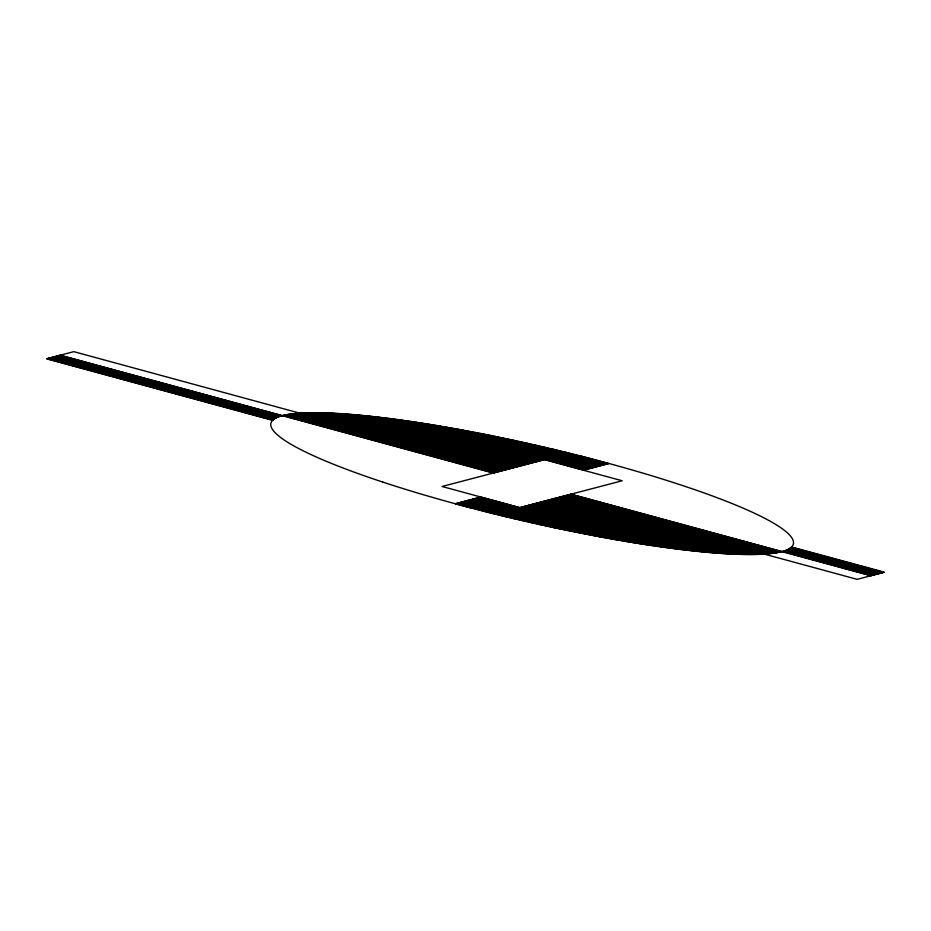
<?xml version="1.0" encoding="UTF-8"?>
<svg xmlns="http://www.w3.org/2000/svg" width="931" height="931" viewBox="0 0 931 931"><rect width="100%" height="100%" fill="white"/><g stroke="black" fill="none" stroke-linecap="round" stroke-linejoin="round"><path stroke-width="1.4" d="M544.46 459.623L442.062 486.482L519.789 507.628L622.187 480.768L396.455 419.45M455.329 503.764L480.931 497.049M583.318 470.202L608.921 463.487M579.757 455.818L608.409 463.615M563.93 451.872L607.734 463.789M552.211 449.056L607.047 463.975M542.459 446.764L606.36 464.15M533.905 444.809L605.685 464.336M526.19 443.075L604.999 464.511M519.126 441.515L604.312 464.685M512.55 440.084L603.637 464.872M506.383 438.78L602.951 465.046M500.564 437.558L602.264 465.221M495.036 436.418L601.589 465.407M489.764 435.347L600.902 465.581M484.725 434.346L600.216 465.768M479.872 433.392L599.541 465.942M475.206 432.484L598.854 466.117M470.702 431.623L598.168 466.303M466.35 430.809L597.493 466.478M462.137 430.017L596.806 466.664M458.04 429.272L596.119 466.838M454.072 428.551L595.444 467.013M450.208 427.864L594.758 467.199M446.438 427.213L594.071 467.374M442.772 426.573L593.396 467.56M439.199 425.967L592.71 467.734M435.708 425.386L592.035 467.909M432.287 424.815L591.348 468.095M428.958 424.28L590.661 468.27M425.7 423.756L589.986 468.444M422.499 423.256L589.3 468.63M419.381 422.767L588.613 468.805M416.308 422.302L587.938 468.991M413.306 421.848L587.252 469.166M410.362 421.406L586.565 469.34M407.475 420.987L585.89 469.527M404.648 420.579L585.203 469.701M401.866 420.195L584.517 469.887M399.131 419.811L583.842 470.062M393.825 419.09L543.611 459.844M391.229 418.752L542.924 460.03M388.692 418.426L542.238 460.205M386.19 418.112L541.563 460.38M383.723 417.81L540.876 460.566M381.314 417.519L540.189 460.74M378.929 417.239L539.515 460.915M376.59 416.96L538.828 461.101M374.297 416.704L538.153 461.276M372.028 416.448L537.466 461.462M369.805 416.204L536.78 461.636M367.605 415.982L536.105 461.811M365.452 415.75L535.418 461.997M363.323 415.54L534.731 462.172M361.24 415.342L534.057 462.358M359.18 415.145L533.37 462.532M357.155 414.958L532.683 462.707M355.153 414.772L532.008 462.893M353.186 414.609L531.322 463.068M351.255 414.446L530.635 463.242M349.346 414.295L529.96 463.429M347.472 414.144L529.274 463.603M345.622 414.004L528.587 463.789M343.807 413.876L527.912 463.964M342.014 413.76L527.225 464.138M340.246 413.643L526.539 464.325M338.512 413.527L525.864 464.499M336.801 413.434L525.177 464.685M335.113 413.341L524.49 464.86M333.461 413.248L523.816 465.035M331.832 413.178L523.129 465.221M330.214 413.096L522.442 465.395M328.631 413.038L521.767 465.57M327.072 412.98L521.081 465.756M325.547 412.922L520.394 465.931M324.035 412.875L519.719 466.117M322.545 412.84L519.033 466.291M321.09 412.805L518.346 466.466M319.647 412.782L517.671 466.652M318.227 412.759L516.984 466.827M316.843 412.747L516.298 467.013M315.469 412.736L515.623 467.187M314.119 412.736L514.936 467.362M312.793 412.736L514.261 467.548M311.489 412.747L513.575 467.723M310.209 412.759L512.888 467.909M308.952 412.782L512.213 468.084M307.719 412.817L511.526 468.258M306.497 412.852L510.84 468.444M305.31 412.887L510.165 468.619M304.134 412.933L509.478 468.793M302.982 412.98L508.792 468.98M301.853 413.038L508.117 469.154M300.748 413.108L507.43 469.34M506.743 469.515L73.852 351.662L46.55 358.819L272.608 420.323M791.571 546.997L884.45 572.181L857.148 579.338L764.328 554.096M298.583 413.248L506.068 469.69M791.269 547.288L883.6 572.402M297.536 413.329L505.382 469.876M790.954 547.568L882.914 572.588M296.512 413.411L504.695 470.05M790.617 547.835L882.239 572.763M295.499 413.504L504.02 470.236M790.256 548.103L881.552 572.937M294.51 413.597L503.334 470.411M789.884 548.371L880.866 573.124M293.544 413.701L502.647 470.586M789.476 548.627L880.191 573.298M292.602 413.806L501.972 470.772M789.057 548.871L879.504 573.473M291.682 413.923L501.285 470.946M788.627 549.115L878.829 573.659M290.775 414.039L500.599 471.121M788.161 549.36L878.142 573.833M289.89 414.167L499.924 471.307M787.684 549.593L877.456 574.02M289.017 414.295L499.237 471.482M787.184 549.825L876.781 574.194M288.168 414.423L498.55 471.668M786.672 550.046L876.094 574.369M287.342 414.563L497.876 471.842M786.125 550.268L875.408 574.555M286.539 414.714L497.189 472.017M785.566 550.477L874.733 574.73M285.759 414.865L496.502 472.203M784.984 550.687L874.046 574.916M284.991 415.017L495.827 472.378M784.391 550.884L873.359 575.09M284.246 415.179L495.141 472.564M783.774 551.082L872.684 575.265M283.513 415.354L494.454 472.739M783.134 551.268L871.998 575.451M282.803 415.517L493.779 472.913M782.482 551.455L871.311 575.626M60.201 355.235L493.255 473.053M570.994 494.198L870.799 575.765M60.038 355.281L282.116 415.703M570.819 494.245L781.796 551.641M59.351 355.456L281.453 415.878M570.144 494.419L781.097 551.815M58.676 355.642L280.801 416.076M569.458 494.605L780.387 551.978M57.99 355.817L280.173 416.262M568.771 494.78L779.643 552.153M57.303 356.003L279.568 416.46M568.096 494.955L778.886 552.304M56.628 356.177L278.974 416.669M567.41 495.141L778.118 552.455M55.941 356.352L278.404 416.879M566.723 495.315L777.315 552.607M55.255 356.538L277.857 417.088M566.048 495.49L776.501 552.746M54.58 356.713L277.333 417.309M565.361 495.676L775.663 552.886M53.893 356.887L276.821 417.542M564.675 495.851L774.813 553.026M53.207 357.073L276.332 417.775M564 496.037L773.94 553.142M52.532 357.248L275.855 418.007M563.313 496.211L773.044 553.27M51.845 357.434L275.413 418.252M562.627 496.386L772.125 553.386M51.158 357.609L274.982 418.496M561.952 496.572L771.194 553.491M50.483 357.783L274.575 418.752M561.265 496.747L770.228 553.596M49.797 357.97L274.18 419.008M560.578 496.933L769.262 553.701M49.11 358.144L273.819 419.276M559.903 497.107L768.261 553.794M48.435 358.33L273.47 419.544M559.217 497.282L767.249 553.875M47.749 358.505L273.132 419.823M558.53 497.468L766.201 553.957M47.062 358.679L272.83 420.102M557.855 497.643L765.142 554.038M557.169 497.817L764.072 554.108M556.494 498.004L762.966 554.178M555.807 498.178L761.849 554.236M555.12 498.364L760.708 554.294M554.445 498.539L759.545 554.341M553.759 498.713L758.369 554.387M553.072 498.9L757.159 554.422M552.397 499.074L755.937 554.445M551.711 499.26L754.68 554.48M551.024 499.435L753.412 554.492M550.349 499.61L752.12 554.504M549.662 499.796L750.817 554.515M548.976 499.97L749.478 554.515M548.301 500.156L748.117 554.515M547.614 500.331L746.732 554.504M546.928 500.506L745.335 554.48M546.253 500.692L743.904 554.457M545.566 500.866L742.461 554.434M544.879 501.041L740.983 554.399M544.204 501.227L739.482 554.352M543.518 501.402L737.969 554.306M542.831 501.588L736.421 554.248M542.156 501.762L734.85 554.189M541.47 501.937L733.256 554.12M540.783 502.123L731.638 554.038M540.108 502.298L729.985 553.957M539.421 502.484L728.321 553.864M538.735 502.659L726.622 553.77M538.06 502.833L724.9 553.666M537.373 503.019L723.143 553.561M536.687 503.194L721.374 553.433M536.012 503.368L719.558 553.305M535.325 503.555L717.731 553.177M534.638 503.729L715.869 553.037M533.963 503.915L713.984 552.886M533.277 504.09L712.064 552.723M532.602 504.265L710.109 552.56M531.915 504.451L708.13 552.386M531.229 504.625L706.117 552.211M530.554 504.811L704.08 552.013M529.867 504.986L701.997 551.815M529.18 505.161L699.891 551.606M528.505 505.347L697.75 551.385M527.819 505.521L695.585 551.164M527.132 505.696L693.374 550.931M526.457 505.882L691.128 550.675M525.771 506.057L688.847 550.419M525.084 506.243L686.519 550.163M524.409 506.417L684.169 549.884M523.722 506.592L681.771 549.593M523.036 506.778L679.327 549.29M522.361 506.953L676.849 548.987M521.674 507.139L674.335 548.662M520.988 507.314L671.763 548.336M520.313 507.488L669.156 547.987M480.757 497.096L666.503 547.626M480.082 497.282L663.791 547.253M479.395 497.457L661.045 546.869M478.72 497.631L658.229 546.474M478.034 497.817L655.377 546.066M477.347 497.992L652.456 545.636M476.672 498.166L649.489 545.194M475.985 498.353L646.463 544.728M475.299 498.527L643.368 544.251M474.624 498.713L640.202 543.762M473.937 498.888L636.979 543.25M473.251 499.063L633.685 542.715M472.576 499.249L630.31 542.156M471.889 499.423L626.866 541.586M471.202 499.61L623.328 540.992M470.527 499.784L619.709 540.364M469.841 499.959L615.996 539.724M469.154 500.145L612.179 539.049M468.479 500.319L608.269 538.351M467.793 500.494L604.231 537.618M467.106 500.68L600.088 536.85M466.431 500.855L595.805 536.058M465.744 501.041L591.371 535.22M465.058 501.215L586.798 534.336M464.383 501.39L582.05 533.405M463.696 501.576L577.104 532.427M463.01 501.751L571.948 531.392M462.335 501.937L566.56 530.286M461.648 502.112L560.893 529.111M460.961 502.286L554.923 527.854M460.286 502.472L548.568 526.492M459.6 502.647L541.761 525.003M458.913 502.833L534.406 523.362M458.238 503.008L526.318 521.523M457.552 503.182L517.24 519.428M456.877 503.368L506.673 516.914M456.19 503.543L493.442 513.679M455.503 503.718L472.389 508.314M382.909 482.118A268.105 38.241 13 0 0 792.584 545.764A268.105 38.241 13 0 0 420.893 423A268.105 38.241 13 0 0 382.909 482.118"/></g></svg>
